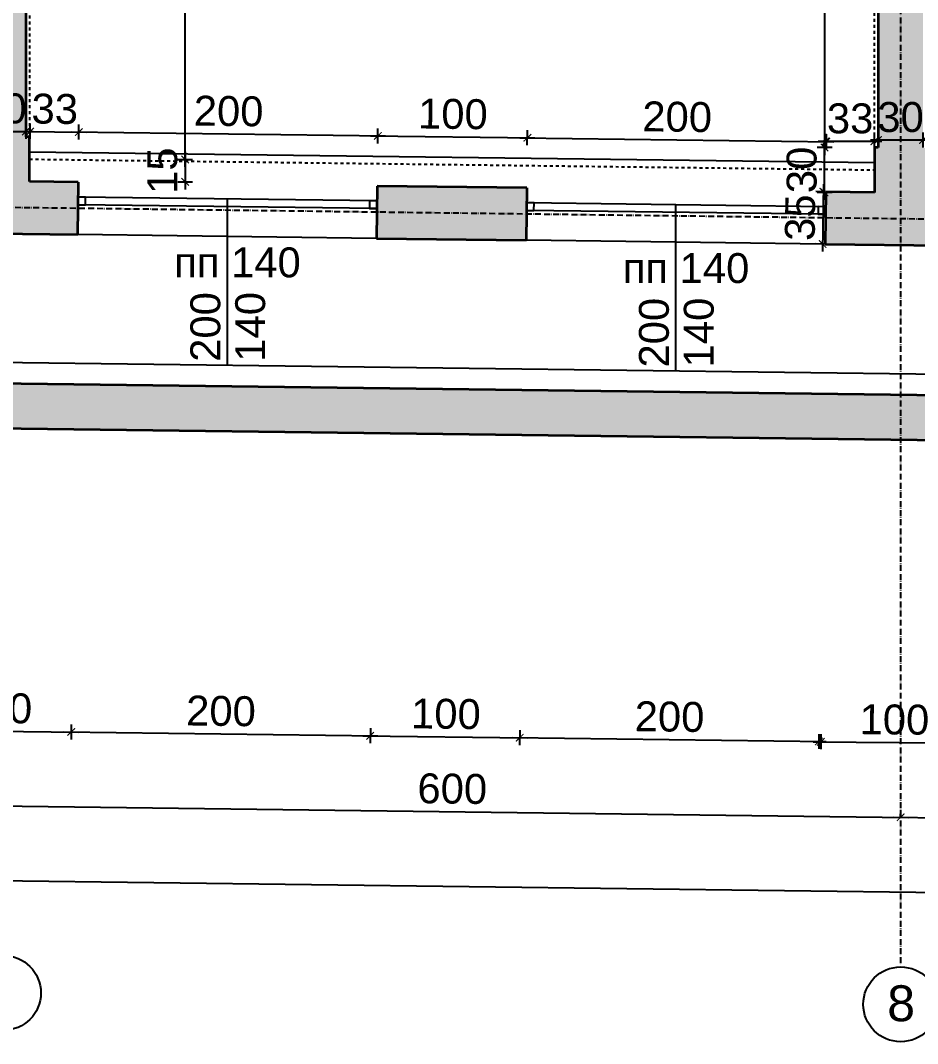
# Model space of a CAD drawing. Header units: inches. Extents: x -72385 to 39588, y -6525 to 66685.
# Drawn here: x -48373 to -47773, y 28701 to 29385 of the extents above; entities that cross this region are included whole.
import ezdxf

# ---------------------------------------------------------------- set-up
doc = ezdxf.new("R2010")
doc.units = ezdxf.units.IN
doc.header["$MEASUREMENT"] = 0
doc.linetypes.add('DashDot', pattern=[0.6, 0.4, -0.1, 0, -0.1])
doc.linetypes.add('Hidden', pattern=[0.4, 0.2, -0.2])
for name, color, linetype, lineweight in [('Изгледни линии', 253, 'Continuous', 25), ('Надписи коти външни', 252, 'Continuous', 25), ('Надписи коти вътрешни', 252, 'Continuous', 25), ('Надписи Оси', 252, 'Continuous', 25), ('Надписи прозорци', 252, 'Continuous', 25), ('Оси', 252, 'DashDot', 25), ('Прозорци', 251, 'Continuous', 25), ('Пунктир', 253, 'Hidden', 25), ('Разрезни линии', 7, 'Continuous', 35), ('Щрих стени', 254, 'Continuous', 25)]:
    doc.layers.add(name, color=color, linetype=linetype, lineweight=lineweight)
doc.styles.add('Arial Regular', font='arial.ttf')
doc.styles.get("Standard").update_dxf_attribs({"font": 'arial.ttf'})
doc.dimstyles.new('Annotative', dxfattribs={"dimscale": 0, "dimtxt": 20, "dimasz": 5, "dimexe": 5, "dimexo": 5, "dimgap": 5, "dimtad": 1, "dimdec": 0, "dimzin": 0, "dimdsep": 46, "dimtxsty": 'Standard', "dimblk": 'ARCHTICK', "dimcen": 5, "dimdle": 5, "dimadec": 0, "dimazin": 0, "dimtfac": 1, "dimtdec": 0, "dimtofl": 0, "dimtmove": 0, "dimatfit": 3, "dimldrblk": 'ARCHTICK', "dimfxl": 5, "dimfxlon": 1, "dimtolj": 1, "dimtzin": 0, "dimarcsym": 1})

# ---------------------------------------------------------------- blocks, each defined once
blk = doc.blocks.new('_ArchTick')
at = {"color": 0, "linetype": 'ByBlock', "const_width": 0.15}
blk.add_lwpolyline([(-0.5, -0.5), (0.5, 0.5)], dxfattribs=at)
blk = doc.blocks.new('*D8135')
at = {"layer": 'Defpoints', "color": 0, "ltscale": 50, "transparency": 16777216}
for p in [(-48352.34, 29876.91), (-48263.28, 29876.91), (-48352.34, 29291.87)]:
    blk.add_point(p, dxfattribs=at)
at = {"layer": 'Надписи коти вътрешни', "color": 0, "lineweight": -2, "ltscale": 50, "transparency": 16777216}
for p, q in [((-48263.28, 29286.87), (-48263.28, 29881.91)), ((-48268.28, 29876.91), (-48258.28, 29876.91)), ((-48268.28, 29291.87), (-48258.28, 29291.87))]:
    blk.add_line(p, q, dxfattribs=at)
at = {"layer": 'Надписи коти вътрешни', "color": 0, "lineweight": -2, "ltscale": 50, "transparency": 16777216, "xscale": 5, "yscale": 5, "zscale": 5}
for p, rotation in [((-48263.28, 29876.91), 90), ((-48263.28, 29291.87), 270)]:
    blk.add_blockref('_ArchTick', p, dxfattribs=dict(at, rotation=rotation))
at = {"layer": 'Надписи коти вътрешни', "color": 0, "ltscale": 50, "transparency": 16777216, "insert": (-48278.49, 29522.83), "char_height": 20, "attachment_point": 5, "rotation": 90}
blk.add_mtext('\\A1;585', dxfattribs=at)
blk = doc.blocks.new('*D93')
at = {"layer": 'Defpoints', "color": 0, "ltscale": 50, "transparency": 16777216}
for p in [(-48352.34, 29291.87), (-48352.53, 29276.87), (-48263.28, 29276.87)]:
    blk.add_point(p, dxfattribs=at)
at = {"layer": 'Надписи коти вътрешни', "color": 0, "lineweight": -2, "ltscale": 50, "transparency": 16777216}
for p, q in [((-48268.28, 29291.87), (-48258.28, 29291.87)), ((-48263.28, 29296.87), (-48263.28, 29271.87)), ((-48268.28, 29276.87), (-48258.28, 29276.87))]:
    blk.add_line(p, q, dxfattribs=at)
at = {"layer": 'Надписи коти вътрешни', "color": 0, "lineweight": -2, "ltscale": 50, "transparency": 16777216, "xscale": 5, "yscale": 5, "zscale": 5}
for p, rotation in [((-48263.28, 29291.87), 90), ((-48263.28, 29276.87), 270)]:
    blk.add_blockref('_ArchTick', p, dxfattribs=dict(at, rotation=rotation))
at = {"layer": 'Надписи коти вътрешни', "color": 0, "ltscale": 50, "transparency": 16777216, "insert": (-48278.49, 29284.37), "char_height": 20, "attachment_point": 5, "rotation": 90}
blk.add_mtext('\\A1;15', dxfattribs=at)
blk = doc.blocks.new('*D4233')
at = {"layer": 'Defpoints', "color": 0, "ltscale": 50, "transparency": 16777216}
for p in [(-47835.67, 29299.87), (-47802.34, 29299.87), (-47802.34, 29269.86)]:
    blk.add_point(p, dxfattribs=at)
at = {"layer": 'Надписи коти вътрешни', "color": 0, "lineweight": -2, "ltscale": 50, "transparency": 16777216}
for p, q in [((-47835.67, 29264.86), (-47835.67, 29304.87)), ((-47830.67, 29299.87), (-47840.67, 29299.87)), ((-47830.67, 29269.86), (-47840.67, 29269.86))]:
    blk.add_line(p, q, dxfattribs=at)
at = {"layer": 'Надписи коти вътрешни', "color": 0, "lineweight": -2, "ltscale": 50, "transparency": 16777216, "xscale": 5, "yscale": 5, "zscale": 5}
for p, rotation in [((-47835.67, 29299.87), 90), ((-47835.67, 29269.86), 270)]:
    blk.add_blockref('_ArchTick', p, dxfattribs=dict(at, rotation=rotation))
at = {"layer": 'Надписи коти вътрешни', "color": 0, "ltscale": 50, "transparency": 16777216, "insert": (-47850.89, 29284.87), "char_height": 20, "attachment_point": 5, "rotation": 90}
blk.add_mtext('\\A1;30', dxfattribs=at)
blk = doc.blocks.new('*D198')
at = {"layer": 'Defpoints', "color": 0, "ltscale": 50, "transparency": 16777216}
for p in [(-48334.41, 29310.16), (-48367.34, 29277.06), (-48334.84, 29276.64)]:
    blk.add_point(p, dxfattribs=at)
at = {"layer": 'Надписи коти вътрешни', "color": 0, "lineweight": -2, "ltscale": 50, "transparency": 16777216}
for p, q in [((-48366.97, 29305.57), (-48366.85, 29315.57)), ((-48334.47, 29305.16), (-48334.35, 29315.16)), ((-48371.91, 29310.64), (-48329.41, 29310.1))]:
    blk.add_line(p, q, dxfattribs=at)
at = {"layer": 'Надписи коти вътрешни', "color": 0, "lineweight": -2, "ltscale": 50, "transparency": 16777216, "xscale": 5, "yscale": 5, "zscale": 5}
for p, rotation in [((-48366.91, 29310.57), 179.2706286525427), ((-48334.41, 29310.16), 359.2706286525427)]:
    blk.add_blockref('_ArchTick', p, dxfattribs=dict(at, rotation=rotation))
at = {"layer": 'Надписи коти вътрешни', "color": 0, "ltscale": 50, "transparency": 16777216, "insert": (-48350.47, 29325.58), "char_height": 20, "attachment_point": 5, "rotation": 359.27063}
blk.add_mtext('\\A1;33', dxfattribs=at)
blk = doc.blocks.new('*D4270')
at = {"layer": 'Defpoints', "color": 0, "ltscale": 50, "transparency": 16777216}
for p in [(-48134.41, 29307.61), (-48334.84, 29276.64), (-48134.84, 29274.1)]:
    blk.add_point(p, dxfattribs=at)
at = {"layer": 'Надписи коти вътрешни', "color": 0, "lineweight": -2, "ltscale": 50, "transparency": 16777216}
for p, q in [((-48334.47, 29305.16), (-48334.35, 29315.16)), ((-48134.47, 29302.61), (-48134.35, 29312.61)), ((-48339.41, 29310.22), (-48129.41, 29307.55))]:
    blk.add_line(p, q, dxfattribs=at)
at = {"layer": 'Надписи коти вътрешни', "color": 0, "lineweight": -2, "ltscale": 50, "transparency": 16777216, "xscale": 5, "yscale": 5, "zscale": 5}
for p, rotation in [((-48334.41, 29310.16), 179.2706286525463), ((-48134.41, 29307.61), 359.2706286525462)]:
    blk.add_blockref('_ArchTick', p, dxfattribs=dict(at, rotation=rotation))
at = {"layer": 'Надписи коти вътрешни', "color": 0, "ltscale": 50, "transparency": 16777216, "insert": (-48234.22, 29324.1), "char_height": 20, "attachment_point": 5, "rotation": 359.27063}
blk.add_mtext('\\A1;200', dxfattribs=at)
blk = doc.blocks.new('*D4271')
at = {"layer": 'Defpoints', "color": 0, "ltscale": 50, "transparency": 16777216}
for p in [(-48034.41, 29306.34), (-48134.84, 29274.1), (-48034.84, 29272.82)]:
    blk.add_point(p, dxfattribs=at)
at = {"layer": 'Надписи коти вътрешни', "color": 0, "lineweight": -2, "ltscale": 50, "transparency": 16777216}
for p, q in [((-48134.47, 29302.61), (-48134.35, 29312.61)), ((-48034.47, 29301.34), (-48034.35, 29311.34)), ((-48139.41, 29307.68), (-48029.41, 29306.28))]:
    blk.add_line(p, q, dxfattribs=at)
at = {"layer": 'Надписи коти вътрешни', "color": 0, "lineweight": -2, "ltscale": 50, "transparency": 16777216, "xscale": 5, "yscale": 5, "zscale": 5}
for p, rotation in [((-48134.41, 29307.61), 179.2706286525338), ((-48034.41, 29306.34), 359.2706286525338)]:
    blk.add_blockref('_ArchTick', p, dxfattribs=dict(at, rotation=rotation))
at = {"layer": 'Надписи коти вътрешни', "color": 0, "ltscale": 50, "transparency": 16777216, "insert": (-48084.22, 29322.19), "char_height": 20, "attachment_point": 5, "rotation": 359.27063}
blk.add_mtext('\\A1;100', dxfattribs=at)
blk = doc.blocks.new('*D4272')
at = {"layer": 'Defpoints', "color": 0, "ltscale": 50, "transparency": 16777216}
for p in [(-47834.41, 29303.79), (-48034.84, 29272.82), (-47834.84, 29270.28)]:
    blk.add_point(p, dxfattribs=at)
at = {"layer": 'Надписи коти вътрешни', "color": 0, "lineweight": -2, "ltscale": 50, "transparency": 16777216}
for p, q in [((-48034.47, 29301.34), (-48034.35, 29311.34)), ((-48039.41, 29306.4), (-47829.41, 29303.73)), ((-47834.47, 29298.79), (-47834.35, 29308.79))]:
    blk.add_line(p, q, dxfattribs=at)
at = {"layer": 'Надписи коти вътрешни', "color": 0, "lineweight": -2, "ltscale": 50, "transparency": 16777216, "xscale": 5, "yscale": 5, "zscale": 5}
for p, rotation in [((-48034.41, 29306.34), 179.2706286525358), ((-47834.41, 29303.79), 359.2706286525358)]:
    blk.add_blockref('_ArchTick', p, dxfattribs=dict(at, rotation=rotation))
at = {"layer": 'Надписи коти вътрешни', "color": 0, "ltscale": 50, "transparency": 16777216, "insert": (-47934.22, 29320.28), "char_height": 20, "attachment_point": 5, "rotation": 359.27063}
blk.add_mtext('\\A1;200', dxfattribs=at)
blk = doc.blocks.new('*D5378')
at = {"layer": 'Defpoints', "color": 0, "ltscale": 50, "transparency": 16777216}
for p in [(-47802.34, 29303.99), (-47834.84, 29270.28), (-47802.34, 29270.28)]:
    blk.add_point(p, dxfattribs=at)
at = {"layer": 'Надписи коти вътрешни', "color": 0, "lineweight": -2, "ltscale": 50, "transparency": 16777216}
for p, q in [((-47834.84, 29298.99), (-47834.84, 29308.99)), ((-47802.34, 29298.99), (-47802.34, 29308.99)), ((-47839.84, 29303.99), (-47797.34, 29303.99))]:
    blk.add_line(p, q, dxfattribs=at)
at = {"layer": 'Надписи коти вътрешни', "color": 0, "lineweight": -2, "ltscale": 50, "transparency": 16777216, "xscale": 5, "yscale": 5, "zscale": 5, "rotation": 180}
blk.add_blockref('_ArchTick', (-47834.84, 29303.99), dxfattribs=at)
at = {"layer": 'Надписи коти вътрешни', "color": 0, "lineweight": -2, "ltscale": 50, "transparency": 16777216, "xscale": 5, "yscale": 5, "zscale": 5}
blk.add_blockref('_ArchTick', (-47802.34, 29303.99), dxfattribs=at)
at = {"layer": 'Надписи коти вътрешни', "color": 0, "ltscale": 50, "transparency": 16777216, "insert": (-47818.59, 29319.21), "char_height": 20, "attachment_point": 5}
blk.add_mtext('\\A1;33', dxfattribs=at)
blk = doc.blocks.new('*D8136')
at = {"layer": 'Defpoints', "color": 0, "ltscale": 50, "transparency": 16777216}
for p in [(-47799.84, 29804.88), (-47835.67, 29299.84), (-47799.84, 29299.84)]:
    blk.add_point(p, dxfattribs=at)
at = {"layer": 'Надписи коти вътрешни', "color": 0, "lineweight": -2, "ltscale": 50, "transparency": 16777216}
for p, q in [((-47830.67, 29804.88), (-47840.67, 29804.88)), ((-47835.67, 29809.88), (-47835.67, 29294.84)), ((-47830.67, 29299.84), (-47840.67, 29299.84))]:
    blk.add_line(p, q, dxfattribs=at)
at = {"layer": 'Надписи коти вътрешни', "color": 0, "lineweight": -2, "ltscale": 50, "transparency": 16777216, "xscale": 5, "yscale": 5, "zscale": 5}
for p, rotation in [((-47835.67, 29804.88), 90), ((-47835.67, 29299.84), 270)]:
    blk.add_blockref('_ArchTick', p, dxfattribs=dict(at, rotation=rotation))
at = {"layer": 'Надписи коти вътрешни', "color": 0, "ltscale": 50, "transparency": 16777216, "insert": (-47850.88, 29512.08), "char_height": 20, "attachment_point": 5, "rotation": 90}
blk.add_mtext('\\A1;505', dxfattribs=at)
blk = doc.blocks.new('*D2815')
at = {"layer": 'Defpoints', "color": 0, "ltscale": 50, "transparency": 16777216}
for p in [(-51367.34, 29180.24), (-46587.16, 29133.38), (-46587.34, 29119.39)]:
    blk.add_point(p, dxfattribs=at)
at = {"layer": 'Надписи коти вътрешни', "color": 0, "lineweight": -2, "ltscale": 50, "transparency": 16777216}
for p, q in [((-51367.22, 29189.23), (-51367.1, 29199.23)), ((-51372.16, 29194.3), (-46582.16, 29133.32)), ((-46587.22, 29128.38), (-46587.1, 29138.38))]:
    blk.add_line(p, q, dxfattribs=at)
at = {"layer": 'Надписи коти вътрешни', "color": 0, "lineweight": -2, "ltscale": 50, "transparency": 16777216, "xscale": 5, "yscale": 5, "zscale": 5}
for p, rotation in [((-51367.16, 29194.23), 179.2706286525462), ((-46587.16, 29133.38), 359.2706286525462)]:
    blk.add_blockref('_ArchTick', p, dxfattribs=dict(at, rotation=rotation))
at = {"layer": 'Надписи коти вътрешни', "color": 0, "ltscale": 50, "transparency": 16777216, "insert": (-48976.97, 29179.02), "char_height": 20, "attachment_point": 5, "rotation": 359.27063}
blk.add_mtext('\\A1;4780', dxfattribs=at)
blk = doc.blocks.new('*D5882')
at = {"layer": 'Defpoints', "color": 0, "ltscale": 50, "transparency": 16777216}
for p in [(-48435.28, 29242.92), (-48335.28, 29241.65), (-48339.52, 28909.17)]:
    blk.add_point(p, dxfattribs=at)
at = {"layer": 'Надписи коти външни', "color": 0, "lineweight": -2, "ltscale": 50, "transparency": 16777216}
for p, q in [((-48439.45, 28915.45), (-48439.58, 28905.45)), ((-48444.52, 28910.51), (-48334.52, 28909.11)), ((-48339.45, 28914.17), (-48339.58, 28904.17))]:
    blk.add_line(p, q, dxfattribs=at)
at = {"layer": 'Надписи коти външни', "color": 0, "lineweight": -2, "ltscale": 50, "transparency": 16777216, "xscale": 5, "yscale": 5, "zscale": 5}
for p, rotation in [((-48439.52, 28910.45), 179.270510451958), ((-48339.52, 28909.17), 359.2705104519579)]:
    blk.add_blockref('_ArchTick', p, dxfattribs=dict(at, rotation=rotation))
at = {"layer": 'Надписи коти външни', "color": 0, "ltscale": 50, "transparency": 16777216, "insert": (-48388.88, 28925.01), "char_height": 20, "attachment_point": 5, "rotation": 359.27051}
blk.add_mtext('\\A1;100', dxfattribs=at)
blk = doc.blocks.new('*D5883')
at = {"layer": 'Defpoints', "color": 0, "ltscale": 50, "transparency": 16777216}
for p in [(-48335.28, 29241.65), (-48135.28, 29239.1), (-48139.52, 28906.63)]:
    blk.add_point(p, dxfattribs=at)
at = {"layer": 'Надписи коти външни', "color": 0, "lineweight": -2, "ltscale": 50, "transparency": 16777216}
for p, q in [((-48344.51, 28909.24), (-48134.52, 28906.56)), ((-48339.45, 28914.17), (-48339.58, 28904.17)), ((-48139.45, 28911.63), (-48139.58, 28901.63))]:
    blk.add_line(p, q, dxfattribs=at)
at = {"layer": 'Надписи коти външни', "color": 0, "lineweight": -2, "ltscale": 50, "transparency": 16777216, "xscale": 5, "yscale": 5, "zscale": 5}
for p, rotation in [((-48339.52, 28909.17), 179.2706877528383), ((-48139.52, 28906.63), 359.2706877528383)]:
    blk.add_blockref('_ArchTick', p, dxfattribs=dict(at, rotation=rotation))
at = {"layer": 'Надписи коти външни', "color": 0, "ltscale": 50, "transparency": 16777216, "insert": (-48239.32, 28923.11), "char_height": 20, "attachment_point": 5, "rotation": 359.27069}
blk.add_mtext('\\A1;200', dxfattribs=at)
blk = doc.blocks.new('*D5884')
at = {"layer": 'Defpoints', "color": 0, "ltscale": 50, "transparency": 16777216}
for p in [(-48135.28, 29239.1), (-48035.28, 29237.83), (-48039.52, 28905.35)]:
    blk.add_point(p, dxfattribs=at)
at = {"layer": 'Надписи коти външни', "color": 0, "lineweight": -2, "ltscale": 50, "transparency": 16777216}
for p, q in [((-48139.45, 28911.63), (-48139.58, 28901.63)), ((-48039.45, 28910.35), (-48039.58, 28900.35)), ((-48144.52, 28906.69), (-48034.52, 28905.29))]:
    blk.add_line(p, q, dxfattribs=at)
at = {"layer": 'Надписи коти външни', "color": 0, "lineweight": -2, "ltscale": 50, "transparency": 16777216, "xscale": 5, "yscale": 5, "zscale": 5}
for p, rotation in [((-48139.52, 28906.63), 179.2706286525463), ((-48039.52, 28905.35), 359.2706286525462)]:
    blk.add_blockref('_ArchTick', p, dxfattribs=dict(at, rotation=rotation))
at = {"layer": 'Надписи коти външни', "color": 0, "ltscale": 50, "transparency": 16777216, "insert": (-48088.88, 28921.2), "char_height": 20, "attachment_point": 5, "rotation": 359.27063}
blk.add_mtext('\\A1;100', dxfattribs=at)
blk = doc.blocks.new('*D5885')
at = {"layer": 'Defpoints', "color": 0, "ltscale": 50, "transparency": 16777216}
for p in [(-48035.28, 29237.83), (-47835.3, 29235.28), (-47839.53, 28902.81)]:
    blk.add_point(p, dxfattribs=at)
at = {"layer": 'Надписи коти външни', "color": 0, "lineweight": -2, "ltscale": 50, "transparency": 16777216}
for p, q in [((-48039.45, 28910.35), (-48039.58, 28900.35)), ((-47839.47, 28907.81), (-47839.6, 28897.81)), ((-48044.52, 28905.42), (-47834.53, 28902.74))]:
    blk.add_line(p, q, dxfattribs=at)
at = {"layer": 'Надписи коти външни', "color": 0, "lineweight": -2, "ltscale": 50, "transparency": 16777216, "xscale": 5, "yscale": 5, "zscale": 5}
for p, rotation in [((-48039.52, 28905.35), 179.270628652561), ((-47839.53, 28902.81), 359.270628652561)]:
    blk.add_blockref('_ArchTick', p, dxfattribs=dict(at, rotation=rotation))
at = {"layer": 'Надписи коти външни', "color": 0, "ltscale": 50, "transparency": 16777216, "insert": (-47939.33, 28919.29), "char_height": 20, "attachment_point": 5, "rotation": 359.27063}
blk.add_mtext('\\A1;200', dxfattribs=at)
blk = doc.blocks.new('*D5886')
at = {"layer": 'Defpoints', "color": 0, "ltscale": 50, "transparency": 16777216}
for p in [(-47835.3, 29235.28), (-47735.28, 29234.42), (-47738.16, 28901.73)]:
    blk.add_point(p, dxfattribs=at)
at = {"layer": 'Надписи коти външни', "color": 0, "lineweight": -2, "ltscale": 50, "transparency": 16777216}
for p, q in [((-47838.13, 28907.59), (-47838.22, 28897.59)), ((-47843.18, 28902.63), (-47733.16, 28901.68)), ((-47738.11, 28906.73), (-47738.2, 28896.73))]:
    blk.add_line(p, q, dxfattribs=at)
at = {"layer": 'Надписи коти външни', "color": 0, "lineweight": -2, "ltscale": 50, "transparency": 16777216, "xscale": 5, "yscale": 5, "zscale": 5}
for p, rotation in [((-47838.18, 28902.59), 179.5043981819861), ((-47738.16, 28901.73), 359.5043981819861)]:
    blk.add_blockref('_ArchTick', p, dxfattribs=dict(at, rotation=rotation))
at = {"layer": 'Надписи коти външни', "color": 0, "ltscale": 50, "transparency": 16777216, "insert": (-47788.94, 28917.38), "char_height": 20, "attachment_point": 5, "rotation": 359.5044}
blk.add_mtext('\\A1;100', dxfattribs=at)
blk = doc.blocks.new('*D5928')
at = {"layer": 'Defpoints', "color": 0, "ltscale": 50, "transparency": 16777216}
for p in [(-48384.84, 28859.75), (-47784.84, 28852.11), (-47784.84, 28852.11)]:
    blk.add_point(p, dxfattribs=at)
at = {"layer": 'Надписи коти външни', "color": 0, "lineweight": -2, "ltscale": 50, "transparency": 16777216}
for p, q in [((-48389.84, 28859.81), (-47779.84, 28852.04)), ((-48384.84, 28859.75), (-48384.77, 28864.75)), ((-47784.84, 28852.11), (-47784.77, 28857.11))]:
    blk.add_line(p, q, dxfattribs=at)
at = {"layer": 'Надписи коти външни', "color": 0, "lineweight": -2, "ltscale": 50, "transparency": 16777216, "xscale": 5, "yscale": 5, "zscale": 5}
for p, rotation in [((-48384.84, 28859.75), 179.2706286525532), ((-47784.84, 28852.11), 359.2706286525532)]:
    blk.add_blockref('_ArchTick', p, dxfattribs=dict(at, rotation=rotation))
at = {"layer": 'Надписи коти външни', "color": 0, "ltscale": 50, "transparency": 16777216, "insert": (-48084.64, 28871.14), "char_height": 20, "attachment_point": 5, "rotation": 359.27063}
blk.add_mtext('\\A1;600', dxfattribs=at)
blk = doc.blocks.new('*D5929')
at = {"layer": 'Defpoints', "color": 0, "ltscale": 50, "transparency": 16777216}
for p in [(-47784.84, 28852.11), (-47184.84, 28844.47), (-47184.84, 28844.47)]:
    blk.add_point(p, dxfattribs=at)
at = {"layer": 'Надписи коти външни', "color": 0, "lineweight": -2, "ltscale": 50, "transparency": 16777216}
for p, q in [((-47784.84, 28852.11), (-47784.77, 28857.11)), ((-47789.84, 28852.17), (-47179.84, 28844.41)), ((-47184.84, 28844.47), (-47184.77, 28849.47))]:
    blk.add_line(p, q, dxfattribs=at)
at = {"layer": 'Надписи коти външни', "color": 0, "lineweight": -2, "ltscale": 50, "transparency": 16777216, "xscale": 5, "yscale": 5, "zscale": 5}
for p, rotation in [((-47784.84, 28852.11), 179.2706286525532), ((-47184.84, 28844.47), 359.2706286525532)]:
    blk.add_blockref('_ArchTick', p, dxfattribs=dict(at, rotation=rotation))
at = {"layer": 'Надписи коти външни', "color": 0, "ltscale": 50, "transparency": 16777216, "insert": (-47484.64, 28863.5), "char_height": 20, "attachment_point": 5, "rotation": 359.27063}
blk.add_mtext('\\A1;600', dxfattribs=at)
blk = doc.blocks.new('*D5873')
at = {"layer": 'Defpoints', "color": 0, "ltscale": 50, "transparency": 16777216}
for p in [(-52317.34, 29292.34), (-40222.34, 29138.36), (-40227.84, 28705.9)]:
    blk.add_point(p, dxfattribs=at)
at = {"layer": 'Надписи коти външни', "color": 0, "lineweight": -2, "ltscale": 50, "transparency": 16777216}
for p, q in [((-52327.84, 28859.94), (-40222.84, 28705.84)), ((-52322.78, 28864.88), (-52322.91, 28854.88)), ((-40227.78, 28710.9), (-40227.91, 28700.9))]:
    blk.add_line(p, q, dxfattribs=at)
at = {"layer": 'Надписи коти външни', "color": 0, "lineweight": -2, "ltscale": 50, "transparency": 16777216, "xscale": 5, "yscale": 5, "zscale": 5}
for p, rotation in [((-52322.84, 28859.88), 179.2706286525475), ((-40227.84, 28705.9), 359.2706286525474)]:
    blk.add_blockref('_ArchTick', p, dxfattribs=dict(at, rotation=rotation))
at = {"layer": 'Надписи коти външни', "color": 0, "ltscale": 50, "transparency": 16777216, "insert": (-46275.15, 28798.1), "char_height": 20, "attachment_point": 5, "rotation": 359.27063}
blk.add_mtext('\\A1;12095', dxfattribs=at)
blk = doc.blocks.new('*D7115')
at = {"layer": 'Defpoints', "color": 0, "ltscale": 10, "transparency": 16777216}
for p in [(-48399.84, 29324.16), (-48369.84, 29324.16), (-48369.84, 29310.64)]:
    blk.add_point(p, dxfattribs=at)
at = {"layer": 'Надписи коти вътрешни', "color": 0, "lineweight": -2, "ltscale": 10, "transparency": 16777216}
for p, q in [((-48399.84, 29315.64), (-48399.84, 29305.64)), ((-48369.84, 29315.64), (-48369.84, 29305.64)), ((-48404.84, 29310.64), (-48364.84, 29310.64))]:
    blk.add_line(p, q, dxfattribs=at)
at = {"layer": 'Надписи коти вътрешни', "color": 0, "lineweight": -2, "ltscale": 10, "transparency": 16777216, "xscale": 5, "yscale": 5, "zscale": 5, "rotation": 180}
blk.add_blockref('_ArchTick', (-48399.84, 29310.64), dxfattribs=at)
at = {"layer": 'Надписи коти вътрешни', "color": 0, "lineweight": -2, "ltscale": 10, "transparency": 16777216, "xscale": 5, "yscale": 5, "zscale": 5}
blk.add_blockref('_ArchTick', (-48369.84, 29310.64), dxfattribs=at)
at = {"layer": 'Надписи коти вътрешни', "color": 0, "ltscale": 10, "transparency": 16777216, "insert": (-48384.84, 29325.86), "char_height": 20, "attachment_point": 5}
blk.add_mtext('\\A1;30', dxfattribs=at)
blk = doc.blocks.new('*D7116')
at = {"layer": 'Defpoints', "color": 0, "ltscale": 10, "transparency": 16777216}
for p in [(-47799.84, 29319.5), (-47769.84, 29319.5), (-47769.84, 29304.88)]:
    blk.add_point(p, dxfattribs=at)
at = {"layer": 'Надписи коти вътрешни', "color": 0, "lineweight": -2, "ltscale": 10, "transparency": 16777216}
for p, q in [((-47804.84, 29304.88), (-47764.84, 29304.88)), ((-47799.84, 29309.88), (-47799.84, 29299.88)), ((-47769.84, 29309.88), (-47769.84, 29299.88))]:
    blk.add_line(p, q, dxfattribs=at)
at = {"layer": 'Надписи коти вътрешни', "color": 0, "lineweight": -2, "ltscale": 10, "transparency": 16777216, "xscale": 5, "yscale": 5, "zscale": 5, "rotation": 180}
blk.add_blockref('_ArchTick', (-47799.84, 29304.88), dxfattribs=at)
at = {"layer": 'Надписи коти вътрешни', "color": 0, "lineweight": -2, "ltscale": 10, "transparency": 16777216, "xscale": 5, "yscale": 5, "zscale": 5}
blk.add_blockref('_ArchTick', (-47769.84, 29304.88), dxfattribs=at)
at = {"layer": 'Надписи коти вътрешни', "color": 0, "ltscale": 10, "transparency": 16777216, "insert": (-47784.84, 29320.1), "char_height": 20, "attachment_point": 5}
blk.add_mtext('\\A1;30', dxfattribs=at)
blk = doc.blocks.new('*D7211')
at = {"layer": 'Defpoints', "color": 0, "ltscale": 10, "transparency": 16777216}
for p in [(-47830.64, 29270.23), (-47836.94, 29235.3), (-47831.08, 29235.23)]:
    blk.add_point(p, dxfattribs=at)
at = {"layer": 'Надписи коти вътрешни', "color": 0, "lineweight": -2, "ltscale": 10, "transparency": 16777216}
for p, q in [((-47835.64, 29270.29), (-47841.5, 29270.36)), ((-47836.44, 29275.3), (-47837.01, 29230.3)), ((-47836.08, 29235.29), (-47841.94, 29235.37))]:
    blk.add_line(p, q, dxfattribs=at)
at = {"layer": 'Надписи коти вътрешни', "color": 0, "lineweight": -2, "ltscale": 10, "transparency": 16777216, "xscale": 5, "yscale": 5, "zscale": 5}
for p, rotation in [((-47836.5, 29270.3), 89.27062865255826), ((-47836.94, 29235.3), 269.2706286525582)]:
    blk.add_blockref('_ArchTick', p, dxfattribs=dict(at, rotation=rotation))
at = {"layer": 'Надписи коти вътрешни', "color": 0, "ltscale": 10, "transparency": 16777216, "insert": (-47851.94, 29252.99), "char_height": 20, "attachment_point": 5, "rotation": 89.27063}
blk.add_mtext('\\A1;35', dxfattribs=at)

msp = doc.modelspace()

# ---------------------------------------------------------------- hatches: boundary and pattern name
at = {"layer": 'Щрих стени', "ltscale": 10}
h = msp.add_hatch(color=256, dxfattribs=at)
h.dxf.hatch_style = 1
h.paths.add_polyline_path([(-48629.84, 29910.45), (-48741.97, 29911.88), (-48742.35, 29881.88), (-48630.22, 29880.45)])
h.paths.add_polyline_path([(-48351.96, 29906.91), (-48469.84, 29908.41), (-48470.22, 29878.41), (-48417.34, 29877.74), (-48417.34, 29812.74), (-48399.84, 29812.51), (-48399.84, 29307.47), (-48402.34, 29307.51), (-48402.34, 29277.5), (-48434.84, 29277.92), (-48435.28, 29242.92), (-48335.28, 29241.65), (-48334.84, 29276.64), (-48367.34, 29277.06), (-48367.34, 29307.06), (-48369.84, 29307.09), (-48369.84, 29812.13), (-48352.34, 29811.91), (-48352.34, 29876.91)])
h.paths.add_polyline_path([(-48634.84, 29280.46), (-48734.84, 29281.74), (-48735.28, 29246.74), (-48635.28, 29245.47)])
h.paths.add_polyline_path([(-48034.84, 29272.82), (-48134.84, 29274.1), (-48135.28, 29239.1), (-48035.28, 29237.83)])
h.paths.add_polyline_path([(-47734.84, 29269.01), (-47767.34, 29269.42), (-47767.34, 29299.42), (-47769.84, 29299.45), (-47769.84, 29804.49), (-47752.34, 29804.27), (-47752.34, 29869.28), (-47751.96, 29899.27), (-47869.84, 29900.77), (-47870.22, 29870.78), (-47817.34, 29870.1), (-47817.34, 29805.1), (-47799.84, 29804.88), (-47799.84, 29299.84), (-47802.34, 29299.87), (-47802.34, 29269.86), (-47834.84, 29270.28), (-47835.28, 29235.28), (-47735.28, 29234.01)])
h.paths.add_polyline_path([(-48029.84, 29902.81), (-48141.97, 29904.24), (-48142.35, 29874.24), (-48030.22, 29872.81)])
h.paths.add_polyline_path([(-47409.84, 29894.92), (-47541.97, 29896.6), (-47542.35, 29866.6), (-47410.22, 29864.92)])
h.paths.add_polyline_path([(-47434.84, 29265.19), (-47534.84, 29266.46), (-47535.28, 29231.46), (-47435.28, 29230.19)])
h.paths.add_polyline_path([(-47104.84, 29260.99), (-47137.34, 29261.4), (-47137.34, 29291.4), (-47139.84, 29291.43), (-47139.84, 29831.48), (-46970.22, 29829.32), (-46969.84, 29859.31), (-47139.84, 29861.48), (-47139.84, 29877.29), (-47149.84, 29877.29), (-47149.84, 29861.61), (-47169.84, 29861.86), (-47169.84, 29891.86), (-47249.84, 29892.88), (-47250.22, 29862.88), (-47202.34, 29862.27), (-47202.34, 29832.27), (-47169.84, 29831.86), (-47169.84, 29291.82), (-47202.34, 29292.23), (-47202.34, 29262.23), (-47234.84, 29262.64), (-47235.28, 29227.64), (-47105.28, 29225.99)])
h.paths.add_polyline_path([(-46299.84, 29850.78), (-46869.84, 29858.04), (-46870.22, 29828.04), (-46599.84, 29824.6), (-46599.84, 29789.6), (-46569.84, 29789.22), (-46569.84, 29284.18), (-46572.34, 29284.21), (-46572.34, 29254.21), (-46604.84, 29254.62), (-46605.28, 29219.62), (-45905.28, 29210.71), (-45904.84, 29245.71), (-45937.34, 29246.12), (-45937.34, 29276.12), (-45939.84, 29276.16), (-45939.84, 29813.7), (-45864.84, 29812.74), (-45864.84, 29815.24), (-45715.22, 29813.34), (-45714.84, 29843.34), (-46199.84, 29849.51), (-46200.22, 29819.51), (-46024.84, 29817.28), (-46024.84, 29814.78), (-45969.84, 29814.08), (-45969.84, 29276.54), (-45972.34, 29276.57), (-45972.34, 29246.57), (-46537.34, 29253.76), (-46537.34, 29283.76), (-46539.84, 29283.79), (-46539.84, 29823.84), (-46300.22, 29820.79)])
h.paths.add_polyline_path([(-46804.84, 29257.17), (-46837.34, 29257.58), (-46837.34, 29277.58), (-46872.34, 29278.03), (-46872.34, 29258.03), (-46904.84, 29258.44), (-46905.28, 29223.44), (-46805.28, 29222.17)])
h.paths.add_polyline_path([(-45604.84, 29241.89), (-45637.34, 29242.3), (-45637.34, 29262.3), (-45672.34, 29262.75), (-45672.34, 29242.75), (-45704.84, 29243.16), (-45705.28, 29208.17), (-45605.28, 29206.89)])
h.paths.add_polyline_path([(-45304.84, 29238.07), (-45337.34, 29238.48), (-45337.34, 29268.49), (-45339.84, 29268.52), (-45339.84, 29458.53), (-45369.84, 29458.53), (-45369.84, 29268.9), (-45372.34, 29268.93), (-45372.34, 29238.93), (-45404.84, 29239.34), (-45405.28, 29204.35), (-45305.28, 29203.07)])
h.paths.add_polyline_path([(-45319.84, 29838.31), (-45339.84, 29838.56), (-45339.84, 29893.95), (-45369.84, 29893.95), (-45369.84, 29838.94), (-45614.84, 29842.06), (-45615.22, 29812.07), (-45369.84, 29808.94), (-45369.84, 29558.54), (-45339.84, 29558.54), (-45339.84, 29808.56), (-45319.84, 29808.31)])
h.paths.add_polyline_path([(-45339.84, 30164.51), (-45369.84, 30164.51), (-45369.84, 30138.97), (-45604.46, 30141.96), (-45604.84, 30111.96), (-45369.84, 30108.97), (-45369.84, 30053.96), (-45339.84, 30053.96)])
h.paths.add_polyline_path([(-45704.46, 30143.23), (-45939.84, 30146.23), (-45939.84, 30416.25), (-45914.84, 30415.93), (-45914.84, 30490.94), (-45939.84, 30491.25), (-45939.84, 30631.27), (-45899.84, 30630.76), (-45899.84, 30840.77), (-45939.84, 30841.28), (-45939.84, 30981.29), (-45937.34, 30981.26), (-45937.34, 31011.27), (-45924.84, 31011.11), (-45924.39, 31046.1), (-45937.34, 31046.27), (-45937.34, 31066.27), (-45972.34, 31066.72), (-45972.34, 31046.71), (-46129.84, 31048.72), (-46129.84, 31068.72), (-46159.84, 31069.1), (-46159.84, 31049.1), (-46349.84, 31051.52), (-46349.84, 31071.52), (-46379.84, 31071.9), (-46379.84, 31051.9), (-46537.34, 31053.91), (-46537.34, 31073.91), (-46572.34, 31074.35), (-46572.34, 31054.35), (-46604.39, 31054.76), (-46604.84, 31019.76), (-46572.34, 31019.35), (-46572.34, 31004.35), (-45969.84, 30996.68), (-45969.84, 30444.13), (-46129.84, 30446.17), (-46129.84, 30841.2), (-46619.46, 30847.43), (-46619.84, 30817.44), (-46569.84, 30816.8), (-46569.84, 30526.78), (-46579.84, 30526.9), (-46579.84, 30486.9), (-46604.84, 30487.22), (-46604.84, 30467.22), (-46839.84, 30470.21), (-46839.84, 30820.24), (-46779.84, 30819.47), (-46779.46, 30849.47), (-46869.84, 30850.62), (-46869.84, 30470.59), (-46954.84, 30471.67), (-46954.84, 30309.16), (-46924.84, 30309.16), (-46924.84, 30441.29), (-46569.84, 30436.77), (-46569.84, 30154.25), (-46799.46, 30157.17), (-46799.84, 30127.17), (-46504.84, 30123.42), (-46504.46, 30153.41), (-46539.84, 30153.86), (-46539.84, 30816.42), (-46379.84, 30814.38), (-46379.84, 30151.83), (-46404.46, 30152.14), (-46404.84, 30122.14), (-46324.84, 30121.12), (-46324.46, 30151.12), (-46349.84, 30151.45), (-46349.84, 30418.97), (-45969.84, 30414.13), (-45969.84, 30146.61), (-46224.46, 30149.85), (-46224.84, 30119.85), (-45704.84, 30113.23)])
h.paths.add_polyline_path([(-46159.84, 30446.55), (-46349.84, 30448.97), (-46349.84, 30814), (-46159.84, 30811.58)], flags=16)
h = msp.add_hatch(color=256, dxfattribs=at)
h.dxf.hatch_style = 1
h.paths.add_polyline_path([(-46557.34, 29219.01), (-46587.34, 29219.39), (-46587.34, 29119.39), (-51367.34, 29180.24), (-51367.34, 29280.25), (-51397.34, 29280.63), (-51397.34, 29150.62), (-46557.34, 29089)])

# ---------------------------------------------------------------- linework, layer by layer
at = {"layer": 'Изгледни линии', "ltscale": 50}
for p, q in [((-48367.34, 29297.06), (-47802.34, 29289.87)), ((-48135.3, 29239.1), (-48335.28, 29241.65)), ((-47835.3, 29235.28), (-48035.28, 29237.83))]:
    msp.add_line(p, q, dxfattribs=at)
at = {"layer": 'Надписи Оси', "ltscale": 50}
for centre in [(-48384.76, 28734.74), (-47784.76, 28727.1)]:
    msp.add_circle(centre, 25, dxfattribs=at)
at = {"layer": 'Надписи прозорци', "ltscale": 50}
for p, q in [((-48235.29, 29265.38), (-48235.29, 29154.91)), ((-47935.29, 29261.56), (-47935.29, 29151.09))]:
    msp.add_line(p, q, dxfattribs=at)
at = {"layer": 'Оси', "ltscale": 10}
for p, q in [((-47784.84, 31552.33), (-47784.84, 28752.1)), ((-39839.84, 29151), (-52799.84, 29315.98))]:
    msp.add_line(p, q, dxfattribs=at)
at = {"layer": 'Прозорци', "ltscale": 50}
for p, q in [((-48134.98, 29264.1), (-48334.96, 29266.64)), ((-48135.04, 29259.1), (-48335.03, 29261.64)), ((-47835.04, 29255.28), (-48035.03, 29257.83)), ((-47834.98, 29260.28), (-48034.96, 29262.83))]:
    msp.add_line(p, q, dxfattribs=at)
for points in [[(-48329.97, 29266.58), (-48334.96, 29266.64), (-48335.03, 29261.64), (-48330.03, 29261.58), (-48329.97, 29266.58)], [(-48134.98, 29264.1), (-48139.98, 29264.16), (-48140.04, 29259.16), (-48135.04, 29259.1), (-48134.98, 29264.1)], [(-48029.97, 29262.76), (-48034.96, 29262.83), (-48035.03, 29257.83), (-48030.03, 29257.76), (-48029.97, 29262.76)], [(-47834.98, 29260.28), (-47839.98, 29260.34), (-47840.04, 29255.34), (-47835.04, 29255.28), (-47834.98, 29260.28)]]:
    msp.add_lwpolyline(points, dxfattribs=at)
at = {"layer": 'Пунктир', "ltscale": 10}
for p, q in [((-48367.34, 29812.1), (-48367.34, 29307.06)), ((-47802.34, 29299.87), (-47802.34, 29804.91)), ((-48367.34, 29292.06), (-47802.34, 29284.87))]:
    msp.add_line(p, q, dxfattribs=at)
at = {"layer": 'Разрезни линии', "ltscale": 50}
for p, q in [((-48369.84, 29812.13), (-48369.84, 29307.09)), ((-47799.84, 29804.88), (-47799.84, 29299.84)), ((-48367.34, 29307.06), (-48369.84, 29307.09)), ((-48367.34, 29277.06), (-48367.34, 29307.06)), ((-47802.34, 29299.87), (-47802.34, 29269.86)), ((-47799.84, 29299.84), (-47802.34, 29299.87)), ((-48334.84, 29276.64), (-48367.34, 29277.06)), ((-48334.84, 29276.64), (-48335.28, 29241.65)), ((-48134.84, 29274.1), (-48135.28, 29239.1)), ((-48034.84, 29272.82), (-48134.84, 29274.1)), ((-48034.84, 29272.82), (-48035.28, 29237.83)), ((-47834.84, 29270.28), (-47835.28, 29235.28)), ((-47802.34, 29269.86), (-47834.84, 29270.28)), ((-48435.28, 29242.92), (-48335.28, 29241.65)), ((-48135.28, 29239.1), (-48035.28, 29237.83)), ((-47835.28, 29235.28), (-47735.28, 29234.01)), ((-51367.34, 29180.24), (-46587.34, 29119.39)), ((-51397.34, 29150.62), (-46557.34, 29089))]:
    msp.add_line(p, q, dxfattribs=at)

# ---------------------------------------------------------------- texts
at = {"layer": 'Надписи Оси', "ltscale": 100, "insert": (-47798.08, 28739.82), "char_height": 24, "width": 27.2128, "attachment_point": 1, "style": 'Arial Regular'}
msp.add_mtext('\\pxqc;8', dxfattribs=at)
at = {"layer": 'Надписи прозорци', "ltscale": 100, "char_height": 20, "width": 180.4891, "attachment_point": 1, "style": 'Arial Regular'}
for insert in [(-48270.61, 29233.08), (-47970.61, 29229.26)]:
    msp.add_mtext('пп 140', dxfattribs=dict(at, insert=insert))
at = {"layer": 'Надписи прозорци', "ltscale": 100, "char_height": 20, "width": 180.4891, "attachment_point": 3, "rotation": 90, "style": 'Arial Regular'}
for s, insert in [('200', (-48259.81, 29203.2)), ('140', (-48229.81, 29203.28)), ('200', (-47959.81, 29199.38)), ('140', (-47929.81, 29199.47))]:
    msp.add_mtext(s, dxfattribs=dict(at, insert=insert))

# ---------------------------------------------------------------- dimensions: what is measured, and where the dimension line sits
at = {"layer": 'Надписи коти външни', "ltscale": 50}
dim = msp.add_aligned_dim(p1=(-52317.34, 29292.34), p2=(-40222.34, 29138.36), distance=-432.5, text='12095', dimstyle='Annotative', override={"dimscale": 0, "dimtix": 0, "dimtofl": 0, "dimtmove": 0, "dimatfit": 3}, dxfattribs=at)
dim.commit()
dim.dimension.update_dxf_attribs({"geometry": '*D5873', "text_midpoint": (-46275.15, 28798.1)})
for base, p1, p2, angle, picture, middle in [((-48339.52, 28909.17), (-48435.28, 29242.92), (-48335.28, 29241.65), 359.27051, '*D5882', (-48389.07, 28909.8)), ((-48039.52, 28905.35), (-48135.28, 29239.1), (-48035.28, 29237.83), 359.27063, '*D5884', (-48089.07, 28905.99)), ((-47738.16, 28901.73), (-47835.3, 29235.28), (-47735.28, 29234.42), 359.5044, '*D5886', (-47789.07, 28902.17))]:
    dim = msp.add_linear_dim(base=base, p1=p1, p2=p2, angle=angle, dimstyle='Annotative', override={"dimscale": 0, "dimtix": 0, "dimtofl": 0, "dimtmove": 0, "dimatfit": 3}, dxfattribs=at)
    dim.commit()
    dim.dimension.update_dxf_attribs({"geometry": picture, "text_midpoint": middle, "dimtype": 129})
for p1, p2, distance, picture, middle in [((-48335.28, 29241.65), (-48135.28, 29239.1), -332.5, '*D5883', (-48239.32, 28923.11)), ((-48035.28, 29237.83), (-47835.3, 29235.28), -332.5, '*D5885', (-47939.33, 28919.29)), ((-48384.84, 28859.75), (-47784.84, 28852.11), 0, '*D5928', (-48084.64, 28871.14)), ((-47784.84, 28852.11), (-47184.84, 28844.47), 0, '*D5929', (-47484.64, 28863.5))]:
    dim = msp.add_aligned_dim(p1=p1, p2=p2, distance=distance, dimstyle='Annotative', override={"dimscale": 0, "dimtix": 0, "dimtofl": 0, "dimtmove": 0, "dimatfit": 3}, dxfattribs=at)
    dim.commit()
    dim.dimension.update_dxf_attribs({"geometry": picture, "text_midpoint": middle})
at = {"layer": 'Надписи коти вътрешни', "ltscale": 50}
for base, p1, p2, angle, picture, middle, dimtype in [((-48263.28, 29876.91), (-48352.34, 29291.87), (-48352.34, 29876.91), 90, '*D8135', (-48263.28, 29522.83), 128), ((-47835.67, 29299.84), (-47799.84, 29804.88), (-47799.84, 29299.84), 90, '*D8136', (-47835.67, 29512.08), 128), ((-48334.41, 29310.16), (-48367.34, 29277.06), (-48334.84, 29276.64), 359.27063, '*D198', (-48350.66, 29310.37), 129), ((-47835.67, 29299.87), (-47802.34, 29269.86), (-47802.34, 29299.87), 90, '*D4233', (-47835.67, 29284.87), 128), ((-48263.28, 29276.87), (-48352.34, 29291.87), (-48352.53, 29276.87), 90, '*D93', (-48263.28, 29284.37), 128)]:
    dim = msp.add_linear_dim(base=base, p1=p1, p2=p2, angle=angle, dimstyle='Annotative', override={"dimscale": 0, "dimtix": 0, "dimtofl": 0, "dimtmove": 0, "dimatfit": 3}, dxfattribs=at)
    dim.commit()
    dim.dimension.update_dxf_attribs({"geometry": picture, "text_midpoint": middle, "dimtype": dimtype})
at = {"layer": 'Надписи коти вътрешни', "ltscale": 10}
for base, p1, p2, angle, picture, middle in [((-48369.84, 29310.64), (-48399.84, 29324.16), (-48369.84, 29324.16), 0, '*D7115', (-48384.84, 29310.64)), ((-47769.84, 29304.88), (-47799.84, 29319.5), (-47769.84, 29319.5), 0, '*D7116', (-47784.84, 29304.88)), ((-47836.94, 29235.3), (-47830.64, 29270.23), (-47831.08, 29235.23), 269.27063, '*D7211', (-47836.72, 29252.8))]:
    dim = msp.add_linear_dim(base=base, p1=p1, p2=p2, angle=angle, dimstyle='Annotative', override={"dimscale": 0, "dimtix": 0, "dimtofl": 0, "dimtmove": 0, "dimatfit": 3}, dxfattribs=at)
    dim.commit()
    dim.dimension.update_dxf_attribs({"geometry": picture, "text_midpoint": middle, "dimtype": 129})
at = {"layer": 'Надписи коти вътрешни', "ltscale": 50}
for p1, p2, distance, picture, middle in [((-48334.84, 29276.64), (-48134.84, 29274.1), 33.52, '*D4270', (-48234.22, 29324.1)), ((-48134.84, 29274.1), (-48034.84, 29272.82), 33.52, '*D4271', (-48084.22, 29322.19)), ((-48034.84, 29272.82), (-47834.84, 29270.28), 33.52, '*D4272', (-47934.22, 29320.28)), ((-51367.34, 29180.24), (-46587.34, 29119.39), 14, '*D2815', (-48976.97, 29179.02))]:
    dim = msp.add_aligned_dim(p1=p1, p2=p2, distance=distance, dimstyle='Annotative', override={"dimscale": 0, "dimtix": 0, "dimtofl": 0, "dimtmove": 0, "dimatfit": 3}, dxfattribs=at)
    dim.commit()
    dim.dimension.update_dxf_attribs({"geometry": picture, "text_midpoint": middle})
dim = msp.add_linear_dim(base=(-47802.33731907, 29303.99276269), p1=(-47834.83731907, 29270.27852125), p2=(-47802.33731907, 29270.27852125), dimstyle='Annotative', override={"dimscale": 0, "dimtix": 0, "dimtofl": 0, "dimtmove": 0, "dimatfit": 3}, dxfattribs=at)
dim.commit()
dim.dimension.update_dxf_attribs({"geometry": '*D5378', "text_midpoint": (-47818.58731907, 29303.99276269), "dimtype": 128})

doc.saveas('drawing.dxf')
